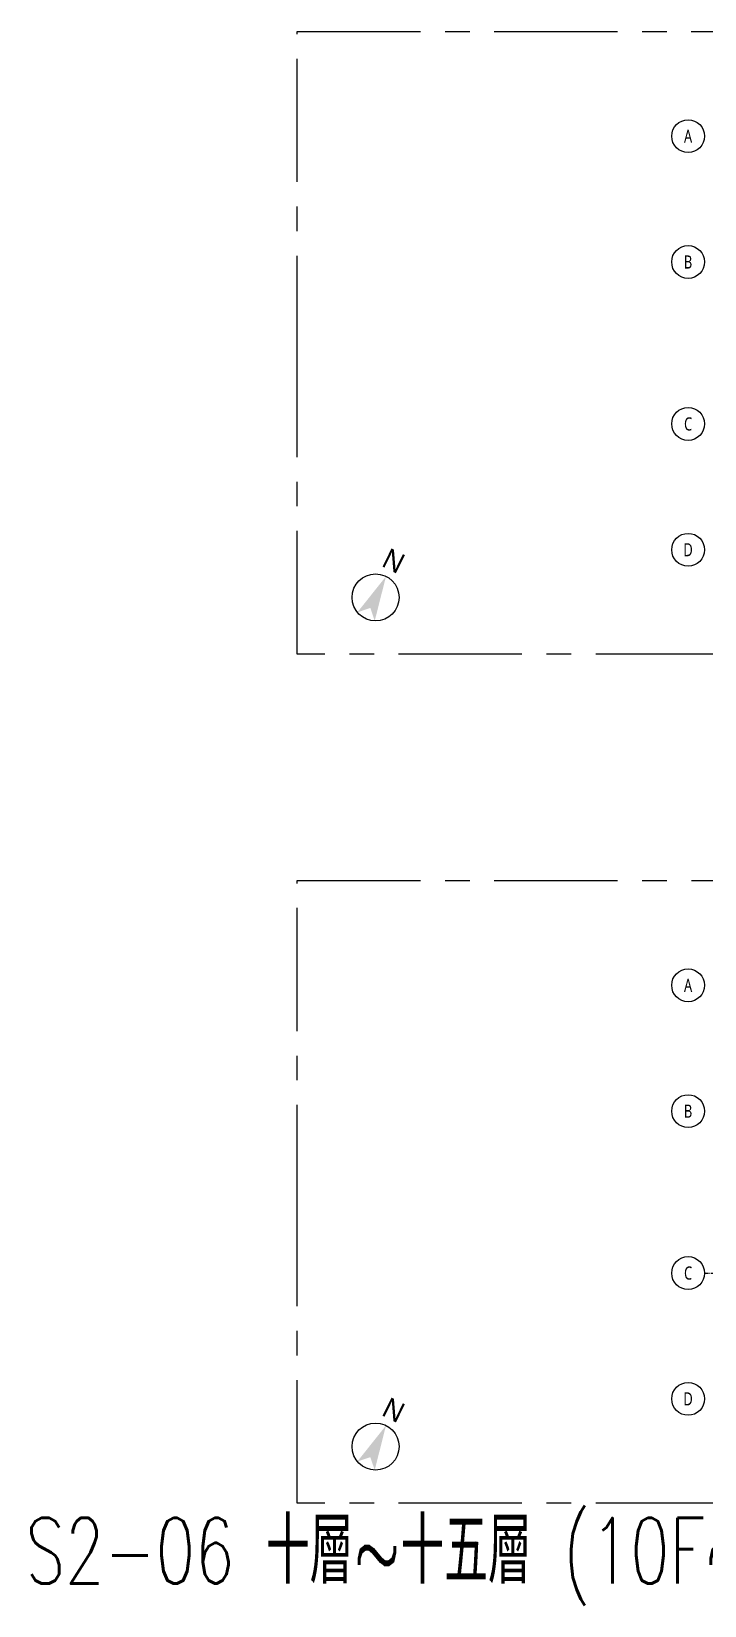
# Model space of a CAD drawing. Header units: millimetres. Extents: x -3377 to 119122, y -22007 to 15479.
# Drawn here: x 60729 to 63803, y 7810 to 15003 of the extents above; entities that cross this region are included whole.
import ezdxf
from ezdxf.enums import TextEntityAlignment as Align

# ---------------------------------------------------------------- set-up
doc = ezdxf.new("R2010")
doc.units = ezdxf.units.MM
doc.header["$LTSCALE"] = 150
doc.header["$MEASUREMENT"] = 0
doc.linetypes.add('CENTER', pattern=[2, 1.25, -0.25, 0.25, -0.25])
doc.layers.get('0').update_dxf_attribs({"plot": 0})
for name, color, linetype in [('Col-Line', 8, 'CENTER'), ('Duct', 1, 'Continuous'), ('GRID', 5, 'CENTER'), ('指北針', 7, 'Continuous')]:
    doc.layers.add(name, color=color, linetype=linetype)
doc.layers.add('S-ARCH', color=252, linetype='Continuous', plot=False)
doc.styles.add('C1', font='', dxfattribs={"bigfont": 'japanese.shx'})
doc.styles.add('CS4', font='romans.shx', dxfattribs={"width": 0.7, "height": 45, "bigfont": 'lsp.shx'})
doc.styles.get('C1').set_extended_font_data('微軟正黑體')

# ---------------------------------------------------------------- blocks, each defined once
blk = doc.blocks.new('A$C1FBE2881')
at = {"layer": 'Col-Line', "color": 252, "linetype": 'ByBlock'}
for centre in [(-882.7, 255, 0), (-882.7, -320, 0), (-882.7, -1060, 0), (-882.7, -1635, 0)]:
    blk.add_circle(centre, 75, dxfattribs=at)
at = {"layer": 'Duct', "color": 252, "linetype": 'CENTER', "ltscale": 3, "elevation": 0}
blk.add_lwpolyline([(-2667.8, -2111.5), (-2667.8, -854.3), (-2667.8, 733.2), (3140.4, 733.1), (3139.9, -854.4), (3139.5, -2111.5), (157.7, -2111.5)], close=True, dxfattribs=at)
blk.add_lwpolyline([(-2667.8, -2111.5), (-2667.8, -854.3), (-2667.8, 733.2), (3140.4, 733.1), (3139.9, -854.4), (3139.5, -2111.5), (157.7, -2111.5)], close=True, dxfattribs=at)
blk.add_lwpolyline([(-2667.8, -2111.5), (-2667.8, -854.3), (-2667.8, 733.2), (3140.4, 733.1), (3139.9, -854.4), (3139.5, -2111.5), (157.7, -2111.5)], close=True, dxfattribs=at)
at = {"layer": 'GRID', "color": 252, "ltscale": 0.1}
blk.add_line((-807.7, -1060, 0), (2984, -1060, 0), dxfattribs=at)
at = {"layer": '指北針', "color": 252}
blk.add_circle((-2310.3, -1852.9, 0), 107.4, dxfattribs=at)
for points in [[(-2334.2, -1901, 0), (-2393.4, -1921, 0), (-2262.6, -1756.6, 0)], [(-2262.6, -1756.6, 0), (-2314.2, -1960.2, 0), (-2334.2, -1901, 0)]]:
    blk.add_solid(points, dxfattribs=at)
at = {"layer": 'Col-Line', "color": 252, "style": 'C1', "width": 0.75}
for s, p in [('A', (-882.7, 255, 0)), ('B', (-882.7, -320, 0)), ('C', (-882.7, -1060, 0)), ('D', (-882.7, -1635, 0))]:
    blk.add_text(s, height=60, dxfattribs=at).set_placement(p, align=Align.MIDDLE)
at = {"layer": '指北針', "color": 252, "style": 'C1'}
blk.add_text('N', height=92.8, rotation=333.62158, dxfattribs=at).set_placement((-2248.1, -1727.4, 0), align=Align.CENTER)
blk = doc.blocks.new('A$C3CD31075')
at = {"layer": 'Col-Line', "color": 252, "linetype": 'ByBlock'}
for centre in [(-841.7, 760), (-841.7, 185), (-841.7, -555), (-841.7, -1130)]:
    blk.add_circle(centre, 75, dxfattribs=at)
at = {"layer": 'Duct', "color": 252, "linetype": 'CENTER', "ltscale": 3}
blk.add_lwpolyline([(-2626.8, -1606.5), (-2626.8, -349.3), (-2626.9, 1238.2), (3181.4, 1238.1), (3180.9, -349.4), (3180.5, -1606.5), (198.7, -1606.5)], close=True, dxfattribs=at)
blk.add_lwpolyline([(-2626.8, -1606.5), (-2626.8, -349.3), (-2626.9, 1238.2), (3181.4, 1238.1), (3180.9, -349.4), (3180.5, -1606.5), (198.7, -1606.5)], close=True, dxfattribs=at)
at = {"layer": '指北針', "color": 252}
blk.add_circle((-2269.3, -1347.9), 107.4, dxfattribs=at)
for points in [[(-2293.2, -1396), (-2352.5, -1416), (-2221.6, -1251.6)], [(-2221.6, -1251.6), (-2273.2, -1455.2), (-2293.2, -1396)]]:
    blk.add_solid(points, dxfattribs=at)
at = {"layer": 'Col-Line', "color": 252, "style": 'C1', "width": 0.75}
for s, p in [('A', (-841.7, 760)), ('B', (-841.7, 185)), ('C', (-841.7, -555)), ('D', (-841.7, -1130))]:
    blk.add_text(s, height=60, dxfattribs=at).set_placement(p, align=Align.MIDDLE)
at = {"layer": '指北針', "color": 252, "style": 'C1'}
blk.add_text('N', height=92.8, rotation=333.62158, dxfattribs=at).set_placement((-2207.1, -1222.4), align=Align.CENTER)
blk = doc.blocks.new('2021-1102')
for name, p in [('A$C3CD31075', (52459.6, -1755.9)), ('A$C1FBE2881', (52500.6, -5131, 0))]:
    blk.add_blockref(name, p)

msp = doc.modelspace()

# ---------------------------------------------------------------- block references
at = {"layer": 'S-ARCH'}
msp.add_blockref('2021-1102', (12110.4, 15520.27), dxfattribs=at)

# ---------------------------------------------------------------- texts
at = {"layer": 'DEFPOINTS', "style": 'CS4', "width": 0.7}
msp.add_text('S2-06 十層~十五層 (10F~15F)', height=300, dxfattribs=at).set_placement((60702, 7910.14))

doc.saveas('drawing.dxf')
